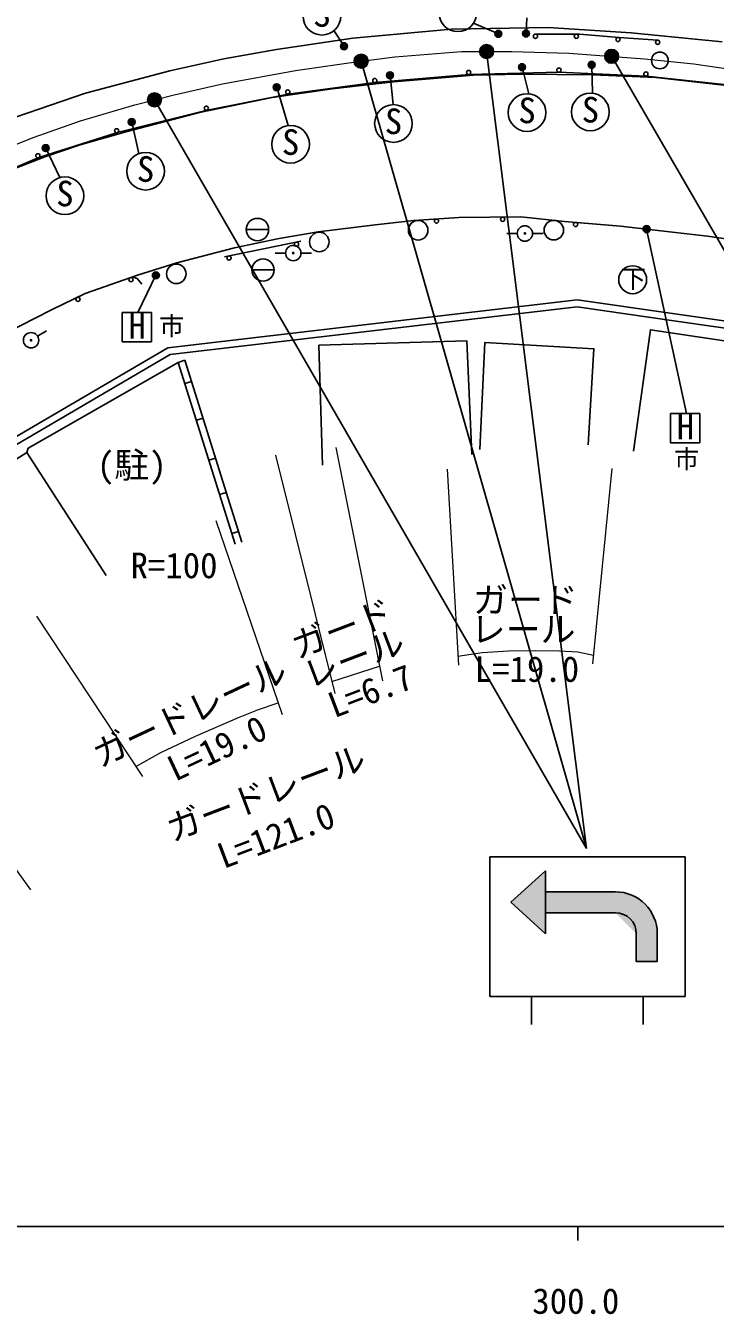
# Model space of a CAD drawing. Units: millimetres at full size, sheet at 1:1000; details may follow other scales. Extents: x 40000 to 680000, y 20000 to 380000.
# Drawn here: x 328440 to 377833, y 198715 to 290977 of the extents above; entities that cross this region are included whole.
import ezdxf
from ezdxf.enums import TextEntityAlignment as Align

# ---------------------------------------------------------------- set-up
doc = ezdxf.new("R2010")
doc.units = ezdxf.units.MM
doc.header["$LTSCALE"] = 1000
doc.linetypes.add('CHAIN', pattern=[18.5, 12, -1.5, 3.5, -1.5])
for name, color, linetype, lineweight in [('M-BGD', 7, 'Continuous', 25), ('M-BGD-EXST', 7, 'Continuous', 25), ('M-BMK', 2, 'CHAIN', 13), ('M-BMK-SRVR', 3, 'Continuous', 25), ('M-STR-HTXT', 7, 'Continuous', 13), ('M-STR-STRC', 7, 'Continuous', 25), ('M-STR-STRD', 8, 'Continuous', 25), ('M-TTL-BAND', 7, 'Continuous', 25)]:
    doc.layers.add(name, color=color, linetype=linetype, lineweight=lineweight)
doc.layers.add('M-BMK-HTXT', color=7, linetype='Continuous')
doc.styles.add('ＭＳ ゴシック', font='')
doc.styles.get('ＭＳ ゴシック').set_extended_font_data('MS Gothic')

msp = doc.modelspace()

# ---------------------------------------------------------------- hatches: boundary and pattern name
at = {"layer": 'M-BGD'}
for points in [[(364145, 276103, 1), (364245, 276103, 1)], [(347556, 274702, 1), (347656, 274702, 1)], [(328778, 268432, 1), (328863, 268484, 1)]]:
    msp.add_hatch(color=256, dxfattribs=at).paths.add_polyline_path(points)
at = {"layer": 'M-BGD-EXST'}
for points in [[(362545, 290400, 1), (362045, 290400, 1)], [(364528, 290424, 1), (364028, 290424, 1)], [(351492, 289514, 1), (350992, 289514, 1)], [(364241, 288011, 1), (363741, 288011, 1)], [(369235, 288178, 1), (368735, 288178, 1)], [(354790, 287436, 1), (354290, 287436, 1)], [(346665, 286576, 1), (346165, 286576, 1)], [(336283, 284085, 1), (335783, 284085, 1)], [(330119, 282222, 1), (329619, 282222, 1)], [(373161, 276415, 0.41421), (372911, 276665, 0.41421), (372661, 276415, 0.41421), (372911, 276165, 0.41421)], [(338011, 273110, 1), (337511, 273110, 1)]]:
    msp.add_hatch(color=256, dxfattribs=at).paths.add_polyline_path(points)
at = {"layer": 'M-STR-STRC'}
for points in [[(352961, 288441, 0.41421), (352461, 288941, 0.41421), (351961, 288441, 0.41421), (352461, 287941, 0.41421)], [(361954, 289137, 0.41421), (361454, 289637, 0.41421), (360954, 289137, 0.41421), (361454, 288637, 0.41421)], [(370914, 288788, 1), (369914, 288788, 1)], [(338164, 285672, 0.41421), (337664, 286172, 0.41421), (337164, 285672, 1)], [(365680, 228964), (365680, 230464), (363180, 228214), (365680, 225964), (365680, 227464)], [(373680, 225964), (370680, 228964), (365680, 228964), (365680, 227464), (370680, 227464), (372180, 225964, 0.41421), (370680, 227464), (372180, 225964), (372180, 223964), (373680, 223964), (373680, 225964), (370680, 228964, -0.41421)], [(373680, 223964), (370680, 228964), (373680, 225964)]]:
    msp.add_hatch(color=256, dxfattribs=at).paths.add_polyline_path(points)

# ---------------------------------------------------------------- linework, layer by layer
at = {"layer": 'M-BGD'}
for p, q in [((353452, 286903), (360204, 287489)), ((360207, 287490), (366632, 287650)), ((366636, 287650), (372892, 287371)), ((372892, 287371), (379111, 286703)), ((341452, 284944), (347231, 286085)), ((347230, 286085), (353451, 286903)), ((335023, 283324), (341447, 284942)), ((329386, 281537), (335024, 283324)), ((324154, 279323), (329386, 281537)), ((344238, 276388), (345838, 276388)), ((363645, 276103), (362895, 276103)), ((364745, 276103), (365495, 276103)), ((342684, 274429), (348137, 275548)), ((347056, 274702), (346306, 274702)), ((348156, 274702), (348906, 274702)), ((344638, 273489), (346238, 273489)), ((336424, 272885), (336112, 273008)), ((336744, 272482), (336424, 272885)), ((329287, 268748), (329924, 269144)), ((343448, 253854), (339361, 266872)), ((343925, 254004), (339838, 267022)), ((339836, 265359), (340313, 265509)), ((340661, 262732), (341138, 262881)), ((341559, 259870), (342036, 260019)), ((342329, 257418), (342806, 257568)), ((343208, 254620), (343685, 254769))]:
    msp.add_line(p, q, dxfattribs=at)
for points in [[(364928, 290374), (368110, 290374), (370957, 290132), (373711, 289946)], [(326919, 268918), (330277, 270630), (332708, 271813), (336453, 273128), (339268, 273991), (343398, 275080), (346597, 275744), (349398, 276222), (353475, 276713), (356236, 277032), (359476, 277245), (363897, 277284), (367031, 276966), (371053, 276634), (374770, 276196), (377280, 275903), (384768, 274808)], [(293948, 239170), (304036, 246611), (312126, 252396), (321715, 258036), (338627, 267910), (367940, 271351), (375107, 270326), (392831, 267798), (415272, 264645), (432471, 262201), (434865, 257429), (433596, 246996)], [(294239, 238763), (304330, 246207), (312398, 251976), (321968, 257604), (338789, 267426), (367934, 270847), (375036, 269831), (392761, 267303), (415202, 264150), (432141, 261743), (434352, 257337), (433215, 247021)], [(371969, 260516), (373192, 269214), (388290, 266970), (386999, 258476)], [(349695, 259512), (349441, 268100), (360038, 268411), (360405, 260275)], [(360970, 260642), (361337, 268298), (369136, 267846), (368741, 260981)], [(328528, 260425), (328617, 260723), (339361, 266872), (339838, 267022)], [(308914, 234754), (302692, 244020), (328528, 260425), (334201, 251617)]]:
    msp.add_lwpolyline(points, dxfattribs=at)
for centre, radius in [((364953, 290226), 150), ((367880, 290226), 150), ((370862, 289993), 150), ((373707, 289797), 150), ((366635, 287800), 150), ((353445, 287053), 150), ((360166, 287634), 150), ((372866, 287519), 150), ((347212, 286233), 150), ((341380, 285076), 150), ((334956, 283458), 150), ((329307, 281665), 150), ((345038, 276388), 800), ((356553, 276336), 700), ((357866, 276989), 150), ((362605, 277123), 150), ((366267, 276339), 700), ((367829, 276749), 150), ((349466, 275499), 700), ((364195, 276103), 550), ((364195, 276103), 50), ((347606, 274702), 550), ((347840, 275336), 150), ((343009, 274344), 150), ((345438, 273489), 800), ((347606, 274702), 50), ((339225, 273216), 700), ((335975, 272801), 150), ((332179, 271389), 150), ((328820, 268458), 550), ((328820, 268458), 50)]:
    msp.add_circle(centre, radius, dxfattribs=at)
at = {"layer": 'M-BGD-EXST'}
for p, q in [((351242, 289514), (350520, 290627)), ((362295, 290400), (360515, 291156)), ((364278, 290424), (364338, 291537)), ((363991, 288011), (364476, 286104)), ((368985, 288178), (369048, 286150)), ((354540, 287436), (354752, 285329)), ((346415, 286576), (347246, 283830)), ((336033, 284085), (336552, 281829)), ((329869, 282222), (330880, 280107)), ((372911, 276415), (375764, 263218)), ((337761, 273110), (336472, 270440)), ((337445, 270440), (335345, 270440)), ((335345, 270440), (335345, 268340)), ((337445, 268340), (337445, 270440)), ((335345, 268340), (337445, 268340)), ((376720, 263218), (374620, 263218)), ((374620, 263218), (374620, 261118)), ((376720, 261118), (376720, 263218)), ((374620, 261118), (376720, 261118))]:
    msp.add_line(p, q, dxfattribs=at)
for centre, radius in [((349658, 291666), 1350), ((359395, 291910), 1350), ((362295, 290400), 250), ((364278, 290424), 250), ((351242, 289514), 250), ((363991, 288011), 250), ((368985, 288178), 250), ((354540, 287436), 250), ((346415, 286576), 250), ((364348, 284760), 1350), ((368887, 284809), 1350), ((354783, 283979), 1350), ((336033, 284085), 250), ((347413, 282491), 1350), ((329869, 282222), 250), ((337023, 280564), 1350), ((331244, 278807), 1350), ((372911, 276415), 250), ((337761, 273110), 250), ((371918, 272792), 1000)]:
    msp.add_circle(centre, radius, dxfattribs=at)
at = {"layer": 'M-BMK'}
msp.add_lwpolyline([(325805, 281702), (328961, 282986), (332361, 284160), (336262, 285304), (339067, 286040), (342544, 286818), (347768, 287771), (351573, 288325), (354879, 288756), (359644, 289145), (363264, 289128), (367343, 289021), (372756, 288611), (376295, 288242), (379960, 287718)], dxfattribs=at)
at = {"layer": 'M-BMK-SRVR'}
msp.add_circle((373867, 288495), 600, dxfattribs=at)
at = {"layer": 'M-STR-HTXT'}
for p, q in [((346332, 260236), (350588, 243159)), ((350647, 260771), (353995, 244071)), ((370420, 259278), (369038, 245281)), ((358632, 259231), (359438, 245202)), ((310123, 254932), (328784, 229104)), ((342068, 255563), (346807, 241669)), ((329221, 248710), (336798, 237213)), ((350370, 244034), (353786, 245117))]:
    msp.add_line(p, q, dxfattribs=at)
for points in [[(359401, 245839), (361126, 246095), (363021, 246230), (364979, 246254), (366671, 246222), (367997, 246142), (369100, 245912)], [(336322, 237935), (338120, 238950), (340602, 240104), (343675, 241446), (345104, 242009), (346526, 242494)]]:
    msp.add_lwpolyline(points, dxfattribs=at)
at = {"layer": 'M-STR-STRC'}
for p, q in [((361454, 289137), (368621, 232065)), ((370414, 288788), (399225, 239143)), ((352461, 288441), (368621, 232065)), ((337664, 285672), (368621, 232065)), ((361680, 231464), (375680, 231464)), ((361680, 221464), (361680, 231464)), ((375680, 231464), (375680, 222855)), ((365680, 230464), (363180, 228214)), ((365680, 230464), (365680, 225964)), ((370680, 228964), (365680, 228964)), ((363180, 228214), (365680, 225964)), ((370680, 227464), (365680, 227464)), ((372180, 225964), (372180, 223964)), ((373680, 225964), (373680, 223964)), ((373680, 223964), (372180, 223964)), ((375680, 222848), (375680, 221464)), ((375680, 221464), (361680, 221464)), ((364680, 221464), (364680, 219464)), ((372680, 221464), (372680, 219464))]:
    msp.add_line(p, q, dxfattribs=at)
for centre in [(352461, 288441), (361454, 289137), (370414, 288788), (337664, 285672)]:
    msp.add_circle(centre, 500, dxfattribs=at)
for radius in [3000, 1500]:
    msp.add_arc((370680, 225964), radius, 0, 90, dxfattribs=at)
at = {"layer": 'M-STR-STRD', "color": 7}
for points in [[(282155, 255701), (291560, 262510), (296569, 266051), (304011, 271412), (310047, 275500), (315263, 278594), (320792, 281511), (326861, 284156), (332713, 286141), (338760, 287747), (342622, 288604), (346405, 289275), (351870, 290094), (358931, 290734), (365861, 290851), (371799, 290482), (378331, 289820)], [(380154, 286521), (376958, 286896), (373567, 287282), (369044, 287456), (363921, 287511), (360507, 287445), (354796, 286968), (350391, 286455), (346098, 285835), (340886, 284761), (335694, 283412), (332333, 282444), (329818, 281583), (326347, 280254), (320108, 277266), (316502, 275312), (312149, 272635), (306019, 268367), (299163, 263409), (293284, 259250), (284231, 252792)]]:
    msp.add_lwpolyline(points, dxfattribs=at)
at = {"layer": 'M-TTL-BAND'}
for p, q in [((40000, 205000), (579000, 205000)), ((368000, 205000), (368000, 204000))]:
    msp.add_line(p, q, dxfattribs=at)

# ---------------------------------------------------------------- texts
at = {"layer": 'M-BGD-EXST', "style": 'ＭＳ ゴシック'}
for p in [(349003, 290374), (363693, 283468), (368232, 283517), (354127, 282687), (346758, 281198), (336367, 279271), (330589, 277515)]:
    msp.add_text('S', height=1833, rotation=358.508, dxfattribs=at).set_placement(p, align=Align.BOTTOM_LEFT)
for s, height, p in [('下', 1320, (371065, 271805)), ('H', 1833, (335798, 268032)), ('市', 1320, (337993, 268432)), ('H', 1833, (375073, 260810)), ('市', 1320, (374882, 258891))]:
    msp.add_text(s, height=height, dxfattribs=at).set_placement(p, align=Align.BOTTOM_LEFT)
at = {"layer": 'M-BMK-HTXT', "style": 'ＭＳ ゴシック'}
msp.add_text('(駐)', height=1833, dxfattribs=at).set_placement((333540, 258051), align=Align.BOTTOM_LEFT)
at = {"layer": 'M-STR-HTXT', "style": 'ＭＳ ゴシック'}
for s, p in [('R=100', (335942, 250870)), ('ガード', (360485, 248403)), ('レール', (360319, 246297)), ('L=19.0', (360602, 243447))]:
    msp.add_text(s, height=1833, dxfattribs=at).set_placement(p, align=Align.BOTTOM_LEFT)
for s, rotation, p in [('ガード', 20.786, (348092, 245116)), ('レール', 20.786, (348948, 243003)), ('ガードレール', 25.109, (334002, 237339)), ('L=6.7', 20.786, (350732, 240873)), ('L=19.0', 25.109, (339375, 236335)), ('ガードレール', 20.714, (339139, 232025)), ('L=121.0', 20.714, (342799, 230076))]:
    msp.add_text(s, height=1833, rotation=rotation, dxfattribs=at).set_placement(p, align=Align.BOTTOM_LEFT)
at = {"layer": 'M-TTL-BAND', "style": 'ＭＳ ゴシック'}
msp.add_text('300.0', height=1833, dxfattribs=at).set_placement((367844, 198195), align=Align.BOTTOM_CENTER)

doc.saveas('drawing.dxf')
